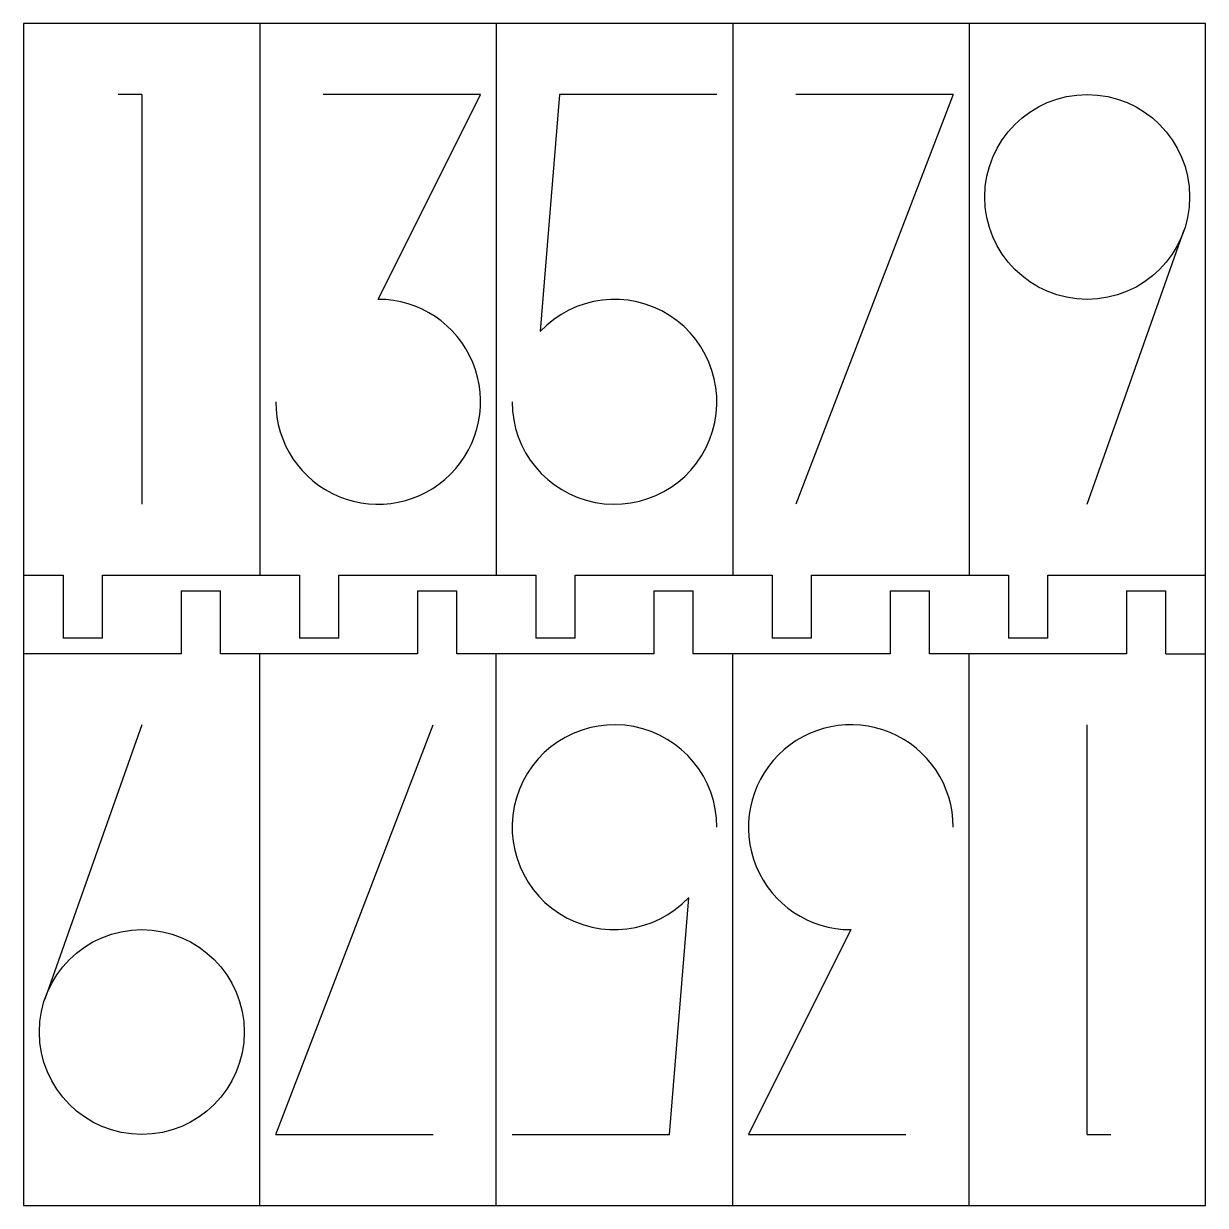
# Model space of a CAD drawing. Header units: millimetres. Extents: x 0 to 150, y 0 to 150.
import ezdxf

# ---------------------------------------------------------------- set-up
doc = ezdxf.new("R2010")
doc.units = ezdxf.units.MM

msp = doc.modelspace()

# ---------------------------------------------------------------- linework, layer by layer
for p, q in [((120, 150), (120, 80)), ((150, 150), (0, 150)), ((0, 150), (0, 0)), ((30, 150), (30, 80)), ((60, 150), (60, 80)), ((90, 150), (90, 80)), ((150, 0), (150, 150)), ((15, 141), (12, 141)), ((15, 141), (15, 89)), ((58, 141), (38, 141)), ((45, 115), (58, 141)), ((68, 141), (65.56, 110.95)), ((88, 141), (68, 141)), ((118, 141), (98, 141)), ((118, 141), (98, 89)), ((135, 89), (147.31, 123.84)), ((0, 80), (5, 80)), ((5, 80), (5, 72)), ((10, 72), (10, 80)), ((10, 80), (30, 80)), ((30, 80), (35, 80)), ((35, 80), (35, 72)), ((40, 72), (40, 80)), ((40, 80), (60, 80)), ((60, 80), (65, 80)), ((65, 80), (65, 72)), ((70, 72), (70, 80)), ((70, 80), (90, 80)), ((90, 80), (95, 80)), ((95, 80), (95, 72)), ((100, 72), (100, 80)), ((100, 80), (120, 80)), ((120, 80), (125, 80)), ((125, 80), (125, 72)), ((130, 72), (130, 80)), ((130, 80), (150, 80)), ((20, 78), (20, 70)), ((20, 78), (25, 78)), ((25, 70), (25, 78)), ((50, 78), (50, 70)), ((50, 78), (55, 78)), ((55, 70), (55, 78)), ((80, 78), (80, 70)), ((80, 78), (85, 78)), ((85, 70), (85, 78)), ((110, 78), (110, 70)), ((110, 78), (115, 78)), ((115, 70), (115, 78)), ((140, 78), (140, 70)), ((140, 78), (145, 78)), ((145, 70), (145, 78)), ((10, 72), (5, 72)), ((40, 72), (35, 72)), ((70, 72), (65, 72)), ((100, 72), (95, 72)), ((130, 72), (125, 72)), ((20, 70), (0, 70)), ((30, 70), (25, 70)), ((30, 0), (30, 70)), ((50, 70), (30, 70)), ((60, 70), (55, 70)), ((60, 0), (60, 70)), ((80, 70), (60, 70)), ((90, 70), (85, 70)), ((90, 0), (90, 70)), ((110, 70), (90, 70)), ((120, 70), (115, 70)), ((120, 0), (120, 70)), ((140, 70), (120, 70)), ((145, 70), (150, 70)), ((15, 61), (2.69, 26.16)), ((32, 9), (52, 61)), ((135, 9), (135, 61)), ((82, 9), (84.44, 39.05)), ((105, 35), (92, 9)), ((32, 9), (52, 9)), ((62, 9), (82, 9)), ((92, 9), (112, 9)), ((135, 9), (138, 9)), ((0, 0), (150, 0))]:
    msp.add_line(p, q)
for centre in [(135, 128), (15, 22)]:
    msp.add_circle(centre, 13)
for centre, start, end in [((45, 102), 180, 90.0159), ((75, 102), 179.9743, 136.5564), ((75, 48), 359.9743, 316.5564), ((105, 48), 0, 270.0159)]:
    msp.add_arc(centre, 13, start, end)

doc.saveas('drawing.dxf')
